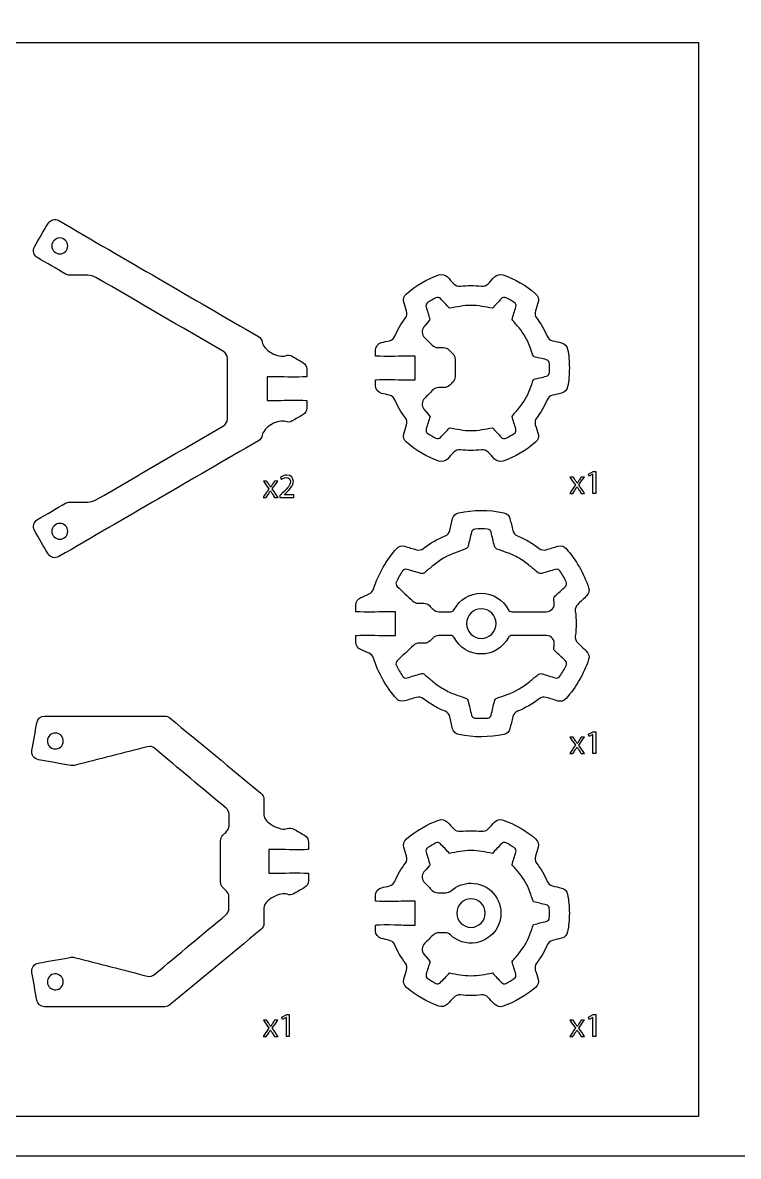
# Model space of a CAD drawing. Extents: x 0 to 465, y 0 to 285.
# Drawn here: x 65.2 to 155.2, y 0.2 to 142.7 of the extents above; entities that cross this region are included whole.
import ezdxf

# ---------------------------------------------------------------- set-up
doc = ezdxf.new("R2010")
doc.units = 0
doc.header["$MEASUREMENT"] = 0
doc.layers.add('DEFAULT', color=18, linetype='CONTINUOUS')

msp = doc.modelspace()

# ---------------------------------------------------------------- linework, layer by layer
at = {"layer": 'DEFAULT', "color": 18}
for points in [[(465.18, 0.18), (0.18, 0.18), (0.18, 285.18), (465.18, 285.18)], [(150.18, 5.18), (5.18, 5.18), (5.18, 140.18), (150.18, 140.18)], [(136.89, 85.91), (136.88, 85.91), (136.41, 85.66), (136.33, 85.94), (136.93, 86.26), (137.25, 86.26), (137.25, 83.51), (136.89, 83.51)], [(136.89, 53.2), (136.88, 53.2), (136.41, 52.95), (136.33, 53.23), (136.93, 53.55), (137.25, 53.55), (137.25, 50.8), (136.89, 50.8)], [(98.35, 17.64), (98.34, 17.64), (97.86, 17.38), (97.79, 17.66), (98.39, 17.99), (98.71, 17.99), (98.71, 15.24), (98.35, 15.24)], [(136.89, 17.64), (136.88, 17.64), (136.41, 17.38), (136.33, 17.66), (136.93, 17.99), (137.25, 17.99), (137.25, 15.24), (136.89, 15.24)]]:
    msp.add_lwpolyline(points, close=True, dxfattribs=at)
at = {"layer": 'DEFAULT', "color": 1}
for points, knots in [([(97.43, 98.17), (97.71, 98.17), (98.21, 98.13), (99.18, 98.13), (100.15, 98.13), (100.93, 98.15), (100.93, 98.17), (100.93, 98.48), (100.93, 98.79), (100.93, 99.1), (100.93, 99.46), (100.74, 99.78), (100.43, 99.96), (99.99, 100.22), (99.54, 100.48), (99.09, 100.74), (98.84, 100.89), (98.53, 100.91), (98.24, 100.81), (97.83, 100.66), (97.15, 100.77), (96.49, 101.16), (95.82, 101.54), (95.38, 102.08), (95.31, 102.52), (95.26, 102.81), (95.09, 103.07), (94.83, 103.22), (86.47, 108.08), (78.11, 112.93), (69.75, 117.79), (69.27, 118.07), (68.66, 117.9), (68.38, 117.43), (67.82, 116.45), (67.25, 115.48), (66.69, 114.5), (66.41, 114.02), (66.57, 113.41), (67.05, 113.14), (68.23, 112.45), (69.42, 111.76), (70.6, 111.07), (70.76, 110.98), (70.93, 110.93), (71.11, 110.93), (71.87, 110.93), (72.63, 110.93), (73.39, 110.93), (73.74, 110.93), (74.09, 110.84), (74.39, 110.66), (79.74, 107.56), (85.08, 104.45), (90.43, 101.35), (90.74, 101.17), (90.93, 100.84), (90.93, 100.48), (90.93, 97.94), (90.93, 95.4), (90.93, 92.86), (90.93, 92.51), (90.74, 92.18), (90.43, 92), (85.08, 88.89), (79.74, 85.79), (74.39, 82.68), (74.09, 82.51), (73.74, 82.41), (73.39, 82.41), (72.63, 82.41), (71.87, 82.41), (71.11, 82.41), (70.93, 82.41), (70.76, 82.37), (70.6, 82.28), (69.42, 81.59), (68.23, 80.9), (67.05, 80.21), (66.57, 79.94), (66.41, 79.32), (66.69, 78.85), (67.25, 77.87), (67.82, 76.9), (68.38, 75.92), (68.66, 75.44), (69.27, 75.28), (69.75, 75.56), (78.11, 80.41), (86.47, 85.27), (94.83, 90.12), (95.09, 90.28), (95.26, 90.53), (95.31, 90.83), (95.38, 91.26), (95.83, 91.8), (96.49, 92.18), (97.15, 92.57), (97.83, 92.69), (98.24, 92.54), (98.53, 92.43), (98.84, 92.46), (99.09, 92.61), (99.54, 92.87), (99.99, 93.13), (100.43, 93.38), (100.74, 93.56), (100.93, 93.89), (100.93, 94.25), (100.93, 94.56), (100.93, 94.87), (100.93, 95.18), (100.93, 95.2), (100.15, 95.23), (99.18, 95.23), (98.21, 95.23), (97.71, 95.18), (97.43, 95.18), (96.93, 95.18), (96.43, 95.18), (95.93, 95.18), (95.93, 96.18), (95.93, 97.18), (95.93, 98.17), (96.43, 98.17), (96.93, 98.17), (97.43, 98.17)], [4.25, 4.25, 4.25, 4.25, 5.25, 5.25, 5.25, 6.25, 6.25, 6.25, 8.87, 8.87, 8.87, 9.87, 9.87, 9.87, 14.247237, 14.247237, 14.247237, 15.247237, 15.247237, 15.247237, 16.247237, 16.247237, 16.247237, 17.247237, 17.247237, 17.247237, 18.247237, 18.247237, 18.247237, 100.451761, 100.451761, 100.451761, 101.451761, 101.451761, 101.451761, 111.034543, 111.034543, 111.034543, 112.034543, 112.034543, 112.034543, 123.690252, 123.690252, 123.690252, 124.690252, 124.690252, 124.690252, 131.160252, 131.160252, 131.160252, 132.160252, 132.160252, 132.160252, 184.73108, 184.73108, 184.73108, 185.73108, 185.73108, 185.73108, 207.33708, 207.33708, 207.33708, 208.33708, 208.33708, 208.33708, 260.907405, 260.907405, 260.907405, 261.907405, 261.907405, 261.907405, 268.377405, 268.377405, 268.377405, 269.377405, 269.377405, 269.377405, 281.032612, 281.032612, 281.032612, 282.032612, 282.032612, 282.032612, 291.616259, 291.616259, 291.616259, 292.616259, 292.616259, 292.616259, 374.824408, 374.824408, 374.824408, 375.824408, 375.824408, 375.824408, 376.824408, 376.824408, 376.824408, 377.824408, 377.824408, 377.824408, 378.824408, 378.824408, 378.824408, 383.206656, 383.206656, 383.206656, 384.206656, 384.206656, 384.206656, 386.836656, 386.836656, 386.836656, 387.836656, 387.836656, 387.836656, 388.836656, 388.836656, 388.836656, 393.086656, 393.086656, 393.086656, 401.586656, 401.586656, 401.586656, 405.836656, 405.836656, 405.836656, 405.836656]), ([(69.86, 113.61), (69.31, 113.61), (68.86, 114.06), (68.86, 114.61), (68.86, 115.16), (69.31, 115.61), (69.86, 115.61), (70.41, 115.61), (70.86, 115.16), (70.86, 114.61), (70.86, 114.06), (70.41, 113.61), (69.86, 113.61)], [1, 1, 1, 1, 2, 2, 2, 3, 3, 3, 4, 4, 4, 5, 5, 5, 5]), ([(132.95, 102.43), (132.58, 102.52), (132.2, 102.61), (131.82, 102.7), (131.52, 102.77), (131.26, 102.98), (131.14, 103.27), (130.79, 104.09), (130.35, 104.86), (129.81, 105.56), (129.62, 105.81), (129.57, 106.14), (129.66, 106.44), (129.77, 106.81), (129.88, 107.18), (129.99, 107.55), (130.11, 107.93), (129.99, 108.34), (129.69, 108.6), (128.5, 109.64), (127.11, 110.45), (125.59, 110.97), (125.21, 111.1), (124.8, 111), (124.52, 110.71), (124.26, 110.43), (123.99, 110.15), (123.72, 109.86), (123.51, 109.63), (123.2, 109.51), (122.89, 109.55), (122.45, 109.61), (122.01, 109.64), (121.56, 109.64), (121.12, 109.64), (120.67, 109.61), (120.24, 109.55), (119.93, 109.51), (119.62, 109.63), (119.4, 109.86), (119.14, 110.14), (118.87, 110.43), (118.6, 110.71), (118.33, 111), (117.91, 111.1), (117.54, 110.97), (116.02, 110.45), (114.63, 109.63), (113.44, 108.6), (113.14, 108.34), (113.02, 107.93), (113.14, 107.55), (113.25, 107.18), (113.36, 106.81), (113.47, 106.44), (113.56, 106.14), (113.51, 105.81), (113.32, 105.56), (112.78, 104.86), (112.34, 104.09), (111.99, 103.27), (111.87, 102.98), (111.61, 102.77), (111.31, 102.7), (110.98, 102.62), (110.66, 102.54), (110.33, 102.46), (109.88, 102.36), (109.56, 101.95), (109.56, 101.49), (109.56, 101.25), (109.56, 101.01), (109.56, 100.77), (109.56, 100.75), (110.35, 100.72), (111.31, 100.72), (112.28, 100.72), (112.78, 100.77), (113.06, 100.77), (113.56, 100.77), (114.06, 100.77), (114.56, 100.77), (114.56, 99.77), (114.56, 98.77), (114.56, 97.77), (114.06, 97.77), (113.56, 97.77), (113.06, 97.77), (112.78, 97.77), (112.28, 97.82), (111.31, 97.82), (110.35, 97.82), (109.56, 97.8), (109.56, 97.77), (109.56, 97.53), (109.56, 97.29), (109.56, 97.05), (109.56, 96.59), (109.88, 96.19), (110.33, 96.08), (110.65, 96), (111.02, 95.92), (111.31, 95.85), (111.62, 95.77), (111.87, 95.57), (111.99, 95.28), (112.34, 94.46), (112.78, 93.68), (113.32, 92.99), (113.51, 92.74), (113.56, 92.41), (113.47, 92.11), (113.36, 91.73), (113.25, 91.36), (113.14, 90.99), (113.02, 90.61), (113.14, 90.2), (113.44, 89.94), (114.63, 88.9), (116.02, 88.09), (117.54, 87.57), (117.91, 87.44), (118.33, 87.54), (118.6, 87.83), (118.87, 88.11), (119.14, 88.4), (119.4, 88.68), (119.62, 88.91), (119.93, 89.02), (120.24, 88.98), (120.67, 88.93), (121.12, 88.9), (121.56, 88.9), (122.01, 88.9), (122.45, 88.93), (122.89, 88.98), (123.2, 89.02), (123.51, 88.9), (123.72, 88.68), (123.99, 88.39), (124.26, 88.11), (124.52, 87.83), (124.8, 87.54), (125.21, 87.44), (125.59, 87.57), (127.11, 88.09), (128.5, 88.9), (129.68, 89.94), (129.98, 90.2), (130.1, 90.61), (129.99, 90.98), (129.88, 91.36), (129.77, 91.73), (129.65, 92.11), (129.57, 92.41), (129.62, 92.74), (129.81, 92.98), (130.34, 93.68), (130.79, 94.45), (131.14, 95.27), (131.26, 95.56), (131.51, 95.77), (131.82, 95.84), (132.2, 95.93), (132.57, 96.02), (132.95, 96.11), (133.34, 96.2), (133.63, 96.51), (133.71, 96.9), (133.86, 97.67), (133.93, 98.46), (133.93, 99.27), (133.93, 100.08), (133.86, 100.87), (133.71, 101.64), (133.63, 102.02), (133.34, 102.33), (132.95, 102.43)], [0, 0, 0, 0, 3.30087, 3.30087, 3.30087, 4.30087, 4.30087, 4.30087, 5.30087, 5.30087, 5.30087, 6.30087, 6.30087, 6.30087, 9.602979, 9.602979, 9.602979, 10.602979, 10.602979, 10.602979, 11.602979, 11.602979, 11.602979, 12.602979, 12.602979, 12.602979, 15.914447, 15.914447, 15.914447, 16.914447, 16.914447, 16.914447, 17.914447, 17.914447, 17.914447, 18.914447, 18.914447, 18.914447, 19.914447, 19.914447, 19.914447, 23.223004, 23.223004, 23.223004, 24.223004, 24.223004, 24.223004, 25.223004, 25.223004, 25.223004, 26.223004, 26.223004, 26.223004, 29.515245, 29.515245, 29.515245, 30.515245, 30.515245, 30.515245, 31.515245, 31.515245, 31.515245, 32.515245, 32.515245, 32.515245, 35.363529, 35.363529, 35.363529, 36.363529, 36.363529, 36.363529, 38.404529, 38.404529, 38.404529, 39.404529, 39.404529, 39.404529, 40.404529, 40.404529, 40.404529, 44.654529, 44.654529, 44.654529, 53.154529, 53.154529, 53.154529, 57.404529, 57.404529, 57.404529, 58.404529, 58.404529, 58.404529, 59.404529, 59.404529, 59.404529, 61.436529, 61.436529, 61.436529, 62.436529, 62.436529, 62.436529, 63.436529, 63.436529, 63.436529, 64.436529, 64.436529, 64.436529, 65.436529, 65.436529, 65.436529, 66.436529, 66.436529, 66.436529, 69.747352, 69.747352, 69.747352, 70.747352, 70.747352, 70.747352, 71.747352, 71.747352, 71.747352, 72.747352, 72.747352, 72.747352, 76.055787, 76.055787, 76.055787, 77.055787, 77.055787, 77.055787, 78.055787, 78.055787, 78.055787, 79.055787, 79.055787, 79.055787, 80.055787, 80.055787, 80.055787, 83.365842, 83.365842, 83.365842, 84.365842, 84.365842, 84.365842, 85.365842, 85.365842, 85.365842, 86.365842, 86.365842, 86.365842, 89.682223, 89.682223, 89.682223, 90.682223, 90.682223, 90.682223, 91.682223, 91.682223, 91.682223, 92.682223, 92.682223, 92.682223, 95.988421, 95.988421, 95.988421, 96.988421, 96.988421, 96.988421, 97.988421, 97.988421, 97.988421, 98.988421, 98.988421, 98.988421, 99.988421, 99.988421, 99.988421, 99.988421]), ([(131.03, 98.23), (130.5, 98.1), (129.96, 97.97), (129.42, 97.84), (129.27, 97.42), (129.12, 97), (128.97, 96.58), (128.65, 95.72), (128.19, 94.92), (127.59, 94.22), (127.3, 93.87), (127.01, 93.53), (126.73, 93.19), (126.88, 92.65), (127.04, 92.12), (127.2, 91.59), (127.26, 91.38), (127.19, 91.15), (127, 91.03), (126.67, 90.82), (126.33, 90.62), (125.98, 90.44), (125.78, 90.34), (125.54, 90.39), (125.39, 90.55), (125.01, 90.95), (124.63, 91.36), (124.25, 91.76), (123.81, 91.68), (123.36, 91.6), (122.92, 91.52), (122.5, 91.44), (122.04, 91.4), (121.56, 91.4), (121.08, 91.4), (120.63, 91.44), (120.21, 91.52), (119.76, 91.6), (119.32, 91.68), (118.88, 91.76), (118.49, 91.36), (118.11, 90.95), (117.73, 90.55), (117.58, 90.39), (117.34, 90.35), (117.15, 90.44), (116.8, 90.62), (116.45, 90.82), (116.13, 91.03), (115.94, 91.15), (115.87, 91.38), (115.93, 91.59), (116.09, 92.12), (116.25, 92.65), (116.41, 93.18), (116.41, 93.18), (116.01, 93.66), (115.65, 94.1), (115.32, 94.5), (115.35, 95.08), (115.72, 95.44), (116.08, 95.8), (116.43, 96.16), (116.79, 96.52), (116.98, 96.7), (117.23, 96.81), (117.5, 96.81), (117.73, 96.81), (117.96, 96.81), (118.19, 96.81), (118.45, 96.81), (118.71, 96.92), (118.89, 97.1), (119.02, 97.23), (119.14, 97.35), (119.27, 97.48), (119.46, 97.67), (119.56, 97.92), (119.56, 98.19), (119.56, 98.91), (119.56, 99.63), (119.56, 100.36), (119.56, 100.62), (119.46, 100.88), (119.27, 101.06), (119.11, 101.22), (118.95, 101.38), (118.79, 101.54), (118.61, 101.73), (118.35, 101.83), (118.09, 101.83), (117.86, 101.83), (117.63, 101.83), (117.4, 101.83), (117.13, 101.83), (116.88, 101.94), (116.69, 102.13), (116.37, 102.45), (116.04, 102.78), (115.72, 103.1), (115.35, 103.47), (115.32, 104.05), (115.65, 104.44), (116.01, 104.88), (116.4, 105.36), (116.4, 105.36), (116.24, 105.89), (116.09, 106.41), (115.93, 106.94), (115.86, 107.15), (115.94, 107.38), (116.12, 107.5), (116.45, 107.72), (116.8, 107.92), (117.15, 108.1), (117.34, 108.2), (117.58, 108.15), (117.73, 107.99), (118.11, 107.59), (118.49, 107.18), (118.87, 106.78), (119.32, 106.86), (119.76, 106.94), (120.21, 107.02), (120.64, 107.1), (121.1, 107.14), (121.56, 107.14), (122.03, 107.14), (122.49, 107.1), (122.92, 107.02), (123.36, 106.94), (123.81, 106.86), (124.25, 106.78), (124.63, 107.18), (125.01, 107.59), (125.39, 107.99), (125.54, 108.15), (125.78, 108.2), (125.98, 108.1), (126.33, 107.92), (126.67, 107.73), (127.01, 107.51), (127.19, 107.39), (127.27, 107.16), (127.2, 106.95), (127.04, 106.42), (126.88, 105.88), (126.73, 105.35), (127.02, 105.01), (127.31, 104.66), (127.6, 104.32), (128.19, 103.62), (128.64, 102.83), (128.96, 101.96), (129.11, 101.54), (129.27, 101.12), (129.42, 100.7), (129.96, 100.57), (130.49, 100.44), (131.03, 100.31), (131.25, 100.26), (131.4, 100.07), (131.42, 99.85), (131.43, 99.66), (131.43, 99.46), (131.43, 99.27), (131.43, 99.08), (131.43, 98.88), (131.42, 98.69), (131.4, 98.47), (131.25, 98.28), (131.03, 98.23)], [0, 0, 0, 0, 4.684574, 4.684574, 4.684574, 8.483903, 8.483903, 8.483903, 9.483903, 9.483903, 9.483903, 13.309671, 13.309671, 13.309671, 18.024582, 18.024582, 18.024582, 19.024582, 19.024582, 19.024582, 20.024582, 20.024582, 20.024582, 21.024582, 21.024582, 21.024582, 25.74302, 25.74302, 25.74302, 29.595318, 29.595318, 29.595318, 30.595318, 30.595318, 30.595318, 31.595318, 31.595318, 31.595318, 35.427941, 35.427941, 35.427941, 40.151028, 40.151028, 40.151028, 41.151028, 41.151028, 41.151028, 42.151028, 42.151028, 42.151028, 43.151028, 43.151028, 43.151028, 47.856445, 47.856445, 47.856445, 48.856445, 48.856445, 48.856445, 49.856445, 49.856445, 49.856445, 54.168382, 54.168382, 54.168382, 55.168382, 55.168382, 55.168382, 57.131389, 57.131389, 57.131389, 58.131389, 58.131389, 58.131389, 59.640357, 59.640357, 59.640357, 60.640357, 60.640357, 60.640357, 66.789357, 66.789357, 66.789357, 67.789357, 67.789357, 67.789357, 69.698545, 69.698545, 69.698545, 70.698545, 70.698545, 70.698545, 72.650545, 72.650545, 72.650545, 73.650545, 73.650545, 73.650545, 77.567917, 77.567917, 77.567917, 78.567917, 78.567917, 78.567917, 79.567917, 79.567917, 79.567917, 84.264715, 84.264715, 84.264715, 85.264715, 85.264715, 85.264715, 86.264715, 86.264715, 86.264715, 87.264715, 87.264715, 87.264715, 91.981053, 91.981053, 91.981053, 95.823513, 95.823513, 95.823513, 96.823513, 96.823513, 96.823513, 97.823513, 97.823513, 97.823513, 101.675811, 101.675811, 101.675811, 106.400802, 106.400802, 106.400802, 107.400802, 107.400802, 107.400802, 108.400802, 108.400802, 108.400802, 109.400802, 109.400802, 109.400802, 114.124707, 114.124707, 114.124707, 117.963366, 117.963366, 117.963366, 118.963366, 118.963366, 118.963366, 122.781494, 122.781494, 122.781494, 127.475794, 127.475794, 127.475794, 128.475794, 128.475794, 128.475794, 129.475794, 129.475794, 129.475794, 130.475794, 130.475794, 130.475794, 131.475794, 131.475794, 131.475794, 131.475794]), ([(113.24, 76.86), (112.86, 76.97), (112.45, 76.85), (112.19, 76.55), (111.58, 75.85), (111.02, 75.08), (110.54, 74.25), (110.03, 73.36), (109.62, 72.43), (109.32, 71.49), (109.23, 71.21), (109.03, 70.98), (108.76, 70.87), (108.4, 70.72), (108.05, 70.56), (107.7, 70.41), (107.33, 70.25), (107.09, 69.89), (107.09, 69.49), (107.09, 69.21), (107.09, 68.92), (107.09, 68.64), (107.09, 68.61), (107.88, 68.59), (108.84, 68.59), (109.81, 68.59), (110.31, 68.64), (110.59, 68.64), (111.09, 68.64), (111.59, 68.64), (112.09, 68.64), (112.09, 67.64), (112.09, 66.64), (112.09, 65.64), (111.59, 65.64), (111.09, 65.64), (110.59, 65.64), (110.31, 65.64), (109.81, 65.69), (108.84, 65.69), (107.88, 65.69), (107.09, 65.67), (107.09, 65.64), (107.09, 65.36), (107.09, 65.08), (107.09, 64.79), (107.09, 64.39), (107.33, 64.03), (107.7, 63.88), (108.04, 63.73), (108.45, 63.55), (108.75, 63.42), (109.02, 63.31), (109.22, 63.08), (109.31, 62.8), (109.9, 60.94), (110.88, 59.21), (112.2, 57.71), (112.46, 57.43), (112.85, 57.31), (113.22, 57.42), (113.71, 57.56), (114.21, 57.71), (114.7, 57.86), (115.01, 57.95), (115.34, 57.88), (115.59, 57.69), (116, 57.37), (116.44, 57.08), (116.9, 56.81), (117.35, 56.55), (117.82, 56.32), (118.3, 56.12), (118.6, 56), (118.82, 55.75), (118.89, 55.44), (119.01, 54.93), (119.13, 54.43), (119.25, 53.93), (119.34, 53.55), (119.64, 53.27), (120.02, 53.19), (121.91, 52.81), (123.84, 52.82), (125.69, 53.2), (126.07, 53.28), (126.37, 53.56), (126.46, 53.93), (126.58, 54.43), (126.7, 54.94), (126.82, 55.44), (126.89, 55.75), (127.12, 56), (127.41, 56.12), (128.38, 56.52), (129.29, 57.04), (130.13, 57.68), (130.38, 57.88), (130.71, 57.95), (131.01, 57.86), (131.51, 57.71), (132, 57.56), (132.5, 57.41), (132.86, 57.3), (133.26, 57.42), (133.51, 57.71), (134.13, 58.41), (134.69, 59.19), (135.18, 60.03), (135.66, 60.87), (136.05, 61.74), (136.35, 62.63), (136.47, 62.99), (136.38, 63.39), (136.1, 63.65), (135.73, 64.01), (135.35, 64.36), (134.98, 64.72), (134.74, 64.93), (134.64, 65.25), (134.68, 65.57), (134.82, 66.62), (134.82, 67.67), (134.68, 68.7), (134.64, 69.02), (134.74, 69.34), (134.98, 69.56), (135.35, 69.92), (135.73, 70.27), (136.1, 70.62), (136.38, 70.89), (136.47, 71.29), (136.35, 71.65), (135.75, 73.44), (134.8, 75.12), (133.52, 76.57), (133.26, 76.86), (132.87, 76.98), (132.5, 76.87), (132, 76.72), (131.51, 76.57), (131.01, 76.42), (130.7, 76.33), (130.38, 76.4), (130.12, 76.6), (129.71, 76.91), (129.28, 77.2), (128.82, 77.47), (128.36, 77.73), (127.89, 77.96), (127.41, 78.16), (127.12, 78.28), (126.89, 78.53), (126.82, 78.84), (126.7, 79.35), (126.58, 79.85), (126.46, 80.35), (126.37, 80.73), (126.07, 81.01), (125.69, 81.08), (123.8, 81.47), (121.87, 81.45), (120.02, 81.07), (119.64, 81), (119.34, 80.72), (119.25, 80.34), (119.13, 79.84), (119.01, 79.34), (118.89, 78.84), (118.82, 78.53), (118.6, 78.28), (118.3, 78.16), (117.34, 77.77), (116.42, 77.24), (115.59, 76.6), (115.33, 76.4), (115.01, 76.33), (114.7, 76.42), (114.21, 76.57), (113.73, 76.71), (113.24, 76.86)], [4.331781, 4.331781, 4.331781, 4.331781, 5.331781, 5.331781, 5.331781, 6.331781, 6.331781, 6.331781, 7.331781, 7.331781, 7.331781, 8.331781, 8.331781, 8.331781, 11.609995, 11.609995, 11.609995, 12.609995, 12.609995, 12.609995, 15.026995, 15.026995, 15.026995, 16.026995, 16.026995, 16.026995, 17.026995, 17.026995, 17.026995, 21.276995, 21.276995, 21.276995, 29.776995, 29.776995, 29.776995, 34.026995, 34.026995, 34.026995, 35.026995, 35.026995, 35.026995, 36.026995, 36.026995, 36.026995, 38.424995, 38.424995, 38.424995, 39.424995, 39.424995, 39.424995, 40.424995, 40.424995, 40.424995, 41.424995, 41.424995, 41.424995, 42.424995, 42.424995, 42.424995, 43.424995, 43.424995, 43.424995, 47.824393, 47.824393, 47.824393, 48.824393, 48.824393, 48.824393, 49.824393, 49.824393, 49.824393, 50.824393, 50.824393, 50.824393, 51.824393, 51.824393, 51.824393, 56.228248, 56.228248, 56.228248, 57.228248, 57.228248, 57.228248, 58.228248, 58.228248, 58.228248, 59.228248, 59.228248, 59.228248, 63.634921, 63.634921, 63.634921, 64.634921, 64.634921, 64.634921, 65.634921, 65.634921, 65.634921, 66.634921, 66.634921, 66.634921, 71.026653, 71.026653, 71.026653, 72.026653, 72.026653, 72.026653, 73.026653, 73.026653, 73.026653, 74.026653, 74.026653, 74.026653, 75.026653, 75.026653, 75.026653, 79.413168, 79.413168, 79.413168, 80.413168, 80.413168, 80.413168, 81.413168, 81.413168, 81.413168, 82.413168, 82.413168, 82.413168, 86.796978, 86.796978, 86.796978, 87.796978, 87.796978, 87.796978, 88.796978, 88.796978, 88.796978, 89.796978, 89.796978, 89.796978, 94.197328, 94.197328, 94.197328, 95.197328, 95.197328, 95.197328, 96.197328, 96.197328, 96.197328, 97.197328, 97.197328, 97.197328, 98.197328, 98.197328, 98.197328, 102.592195, 102.592195, 102.592195, 103.592195, 103.592195, 103.592195, 104.592195, 104.592195, 104.592195, 105.592195, 105.592195, 105.592195, 109.965423, 109.965423, 109.965423, 110.965423, 110.965423, 110.965423, 111.965423, 111.965423, 111.965423, 112.965423, 112.965423, 112.965423, 117.297204, 117.297204, 117.297204, 117.297204]), ([(69.86, 77.74), (69.31, 77.74), (68.86, 78.18), (68.86, 78.74), (68.86, 79.29), (69.31, 79.74), (69.86, 79.74), (70.41, 79.74), (70.86, 79.29), (70.86, 78.74), (70.86, 78.18), (70.41, 77.74), (69.86, 77.74)], [1, 1, 1, 1, 2, 2, 2, 3, 3, 3, 4, 4, 4, 5, 5, 5, 5]), ([(131.97, 70.12), (131.98, 70.02), (132, 69.92), (132.02, 69.82), (132.13, 69.21), (131.66, 68.64), (131.03, 68.64), (129.59, 68.64), (128.14, 68.64), (126.69, 68.64), (126.51, 68.64), (126.34, 68.74), (126.25, 68.9), (125.62, 70.13), (124.34, 70.96), (122.86, 70.96), (121.38, 70.96), (120.1, 70.13), (119.46, 68.9), (119.38, 68.74), (119.21, 68.64), (119.03, 68.64), (118.52, 68.64), (118.01, 68.64), (117.5, 68.64), (117.24, 68.64), (116.99, 68.75), (116.8, 68.94), (116.64, 69.09), (116.48, 69.25), (116.33, 69.41), (116.14, 69.6), (115.88, 69.7), (115.62, 69.7), (115.38, 69.7), (115.15, 69.7), (114.91, 69.7), (114.66, 69.7), (114.41, 69.8), (114.23, 69.98), (113.58, 70.59), (112.93, 71.2), (112.29, 71.81), (112.13, 71.96), (112.08, 72.2), (112.18, 72.39), (112.3, 72.63), (112.42, 72.86), (112.55, 73.09), (112.69, 73.32), (112.83, 73.54), (112.97, 73.76), (113.09, 73.94), (113.32, 74.02), (113.53, 73.96), (114.11, 73.79), (114.68, 73.62), (115.25, 73.44), (115.42, 73.39), (115.59, 73.43), (115.72, 73.54), (116.07, 73.83), (116.41, 74.12), (116.76, 74.41), (117.61, 75.13), (118.57, 75.68), (119.61, 76.05), (120.03, 76.21), (120.46, 76.36), (120.88, 76.52), (121.04, 76.57), (121.16, 76.71), (121.2, 76.87), (121.34, 77.46), (121.48, 78.04), (121.62, 78.63), (121.67, 78.84), (121.85, 79), (122.06, 79.01), (122.59, 79.05), (123.12, 79.05), (123.65, 79.02), (123.87, 79), (124.05, 78.84), (124.1, 78.63), (124.24, 78.04), (124.37, 77.46), (124.51, 76.87), (124.55, 76.7), (124.67, 76.57), (124.83, 76.51), (125.26, 76.36), (125.68, 76.2), (126.11, 76.05), (126.62, 75.87), (127.12, 75.64), (127.6, 75.36), (128.09, 75.08), (128.54, 74.76), (128.94, 74.42), (129.29, 74.12), (129.64, 73.83), (129.99, 73.53), (130.11, 73.42), (130.29, 73.39), (130.45, 73.44), (131.03, 73.61), (131.61, 73.79), (132.19, 73.96), (132.4, 74.02), (132.63, 73.94), (132.75, 73.76), (133.04, 73.32), (133.31, 72.87), (133.54, 72.39), (133.64, 72.2), (133.59, 71.96), (133.43, 71.81), (132.99, 71.4), (132.55, 70.98), (132.11, 70.57), (131.99, 70.45), (131.94, 70.28), (131.97, 70.12)], [1, 1, 1, 1, 1.853464, 1.853464, 1.853464, 2.853464, 2.853464, 2.853464, 15.172464, 15.172464, 15.172464, 16.172464, 16.172464, 16.172464, 17.172464, 17.172464, 17.172464, 18.172464, 18.172464, 18.172464, 19.172464, 19.172464, 19.172464, 23.484464, 23.484464, 23.484464, 24.484464, 24.484464, 24.484464, 26.378096, 26.378096, 26.378096, 27.378096, 27.378096, 27.378096, 29.373096, 29.373096, 29.373096, 30.373096, 30.373096, 30.373096, 37.947384, 37.947384, 37.947384, 38.947384, 38.947384, 38.947384, 39.947384, 39.947384, 39.947384, 40.947384, 40.947384, 40.947384, 41.947384, 41.947384, 41.947384, 47.048098, 47.048098, 47.048098, 48.048098, 48.048098, 48.048098, 51.88723, 51.88723, 51.88723, 52.88723, 52.88723, 52.88723, 56.73757, 56.73757, 56.73757, 57.73757, 57.73757, 57.73757, 62.856384, 62.856384, 62.856384, 63.856384, 63.856384, 63.856384, 64.856384, 64.856384, 64.856384, 65.856384, 65.856384, 65.856384, 70.990766, 70.990766, 70.990766, 71.990766, 71.990766, 71.990766, 75.848631, 75.848631, 75.848631, 76.848631, 76.848631, 76.848631, 77.848631, 77.848631, 77.848631, 81.719705, 81.719705, 81.719705, 82.719705, 82.719705, 82.719705, 87.868309, 87.868309, 87.868309, 88.868309, 88.868309, 88.868309, 89.868309, 89.868309, 89.868309, 90.868309, 90.868309, 90.868309, 96.004011, 96.004011, 96.004011, 97.004011, 97.004011, 97.004011, 97.004011]), ([(121, 67.14), (121, 68.17), (121.83, 69), (122.86, 69), (123.89, 69), (124.72, 68.17), (124.72, 67.14), (124.72, 66.11), (123.89, 65.28), (122.86, 65.28), (121.83, 65.28), (121, 66.11), (121, 67.14)], [1, 1, 1, 1, 2, 2, 2, 3, 3, 3, 4, 4, 4, 5, 5, 5, 5]), ([(133.16, 61.19), (133.03, 60.96), (132.89, 60.73), (132.75, 60.52), (132.62, 60.33), (132.4, 60.26), (132.19, 60.32), (131.61, 60.49), (131.04, 60.66), (130.46, 60.83), (130.3, 60.88), (130.13, 60.84), (130, 60.74), (129.66, 60.45), (129.31, 60.16), (128.97, 59.87), (128.11, 59.16), (127.14, 58.6), (126.1, 58.22), (125.67, 58.07), (125.25, 57.92), (124.83, 57.77), (124.67, 57.71), (124.55, 57.58), (124.51, 57.41), (124.38, 56.82), (124.24, 56.24), (124.1, 55.65), (124.05, 55.44), (123.86, 55.28), (123.65, 55.26), (123.12, 55.23), (122.59, 55.23), (122.07, 55.26), (121.85, 55.27), (121.67, 55.44), (121.62, 55.65), (121.48, 56.24), (121.34, 56.82), (121.2, 57.41), (121.16, 57.58), (121.04, 57.71), (120.88, 57.77), (120.45, 57.92), (120.02, 58.08), (119.6, 58.23), (119.11, 58.4), (118.61, 58.63), (118.11, 58.92), (117.62, 59.21), (117.16, 59.53), (116.77, 59.86), (116.42, 60.15), (116.07, 60.45), (115.73, 60.74), (115.6, 60.85), (115.42, 60.89), (115.26, 60.84), (114.68, 60.67), (114.1, 60.49), (113.52, 60.32), (113.32, 60.26), (113.09, 60.34), (112.97, 60.52), (112.67, 60.95), (112.41, 61.41), (112.18, 61.89), (112.08, 62.08), (112.13, 62.32), (112.29, 62.47), (112.97, 63.11), (113.65, 63.76), (114.33, 64.4), (114.51, 64.58), (114.76, 64.68), (115.01, 64.68), (115.25, 64.68), (115.48, 64.68), (115.72, 64.68), (115.98, 64.68), (116.24, 64.79), (116.42, 64.97), (116.55, 65.1), (116.67, 65.22), (116.8, 65.35), (116.99, 65.53), (117.24, 65.64), (117.5, 65.64), (118.01, 65.64), (118.52, 65.64), (119.02, 65.64), (119.2, 65.64), (119.38, 65.55), (119.46, 65.39), (120.1, 64.16), (121.38, 63.32), (122.86, 63.32), (124.34, 63.32), (125.62, 64.16), (126.26, 65.39), (126.34, 65.55), (126.51, 65.64), (126.69, 65.64), (128.14, 65.64), (129.59, 65.64), (131.04, 65.64), (131.66, 65.64), (132.13, 65.08), (132.03, 64.46), (132.01, 64.35), (131.99, 64.25), (131.97, 64.16), (131.94, 63.99), (132, 63.82), (132.12, 63.71), (132.56, 63.3), (132.99, 62.88), (133.43, 62.47), (133.59, 62.32), (133.63, 62.08), (133.54, 61.89), (133.42, 61.65), (133.3, 61.42), (133.16, 61.19)], [1, 1, 1, 1, 2, 2, 2, 3, 3, 3, 8.102445, 8.102445, 8.102445, 9.102445, 9.102445, 9.102445, 12.927677, 12.927677, 12.927677, 13.927677, 13.927677, 13.927677, 17.743244, 17.743244, 17.743244, 18.743244, 18.743244, 18.743244, 23.874706, 23.874706, 23.874706, 24.874706, 24.874706, 24.874706, 25.874706, 25.874706, 25.874706, 26.874706, 26.874706, 26.874706, 32.016642, 32.016642, 32.016642, 33.016642, 33.016642, 33.016642, 36.886865, 36.886865, 36.886865, 37.886865, 37.886865, 37.886865, 38.886865, 38.886865, 38.886865, 42.746018, 42.746018, 42.746018, 43.746018, 43.746018, 43.746018, 48.88582, 48.88582, 48.88582, 49.88582, 49.88582, 49.88582, 50.88582, 50.88582, 50.88582, 51.88582, 51.88582, 51.88582, 59.863243, 59.863243, 59.863243, 60.863243, 60.863243, 60.863243, 62.865249, 62.865249, 62.865249, 63.865249, 63.865249, 63.865249, 65.367851, 65.367851, 65.367851, 66.367851, 66.367851, 66.367851, 70.670851, 70.670851, 70.670851, 71.670851, 71.670851, 71.670851, 72.670851, 72.670851, 72.670851, 73.670851, 73.670851, 73.670851, 74.670851, 74.670851, 74.670851, 86.998851, 86.998851, 86.998851, 87.998851, 87.998851, 87.998851, 88.998851, 88.998851, 88.998851, 89.998851, 89.998851, 89.998851, 95.111775, 95.111775, 95.111775, 96.111775, 96.111775, 96.111775, 97.111775, 97.111775, 97.111775, 97.111775]), ([(95.52, 43.09), (95.52, 43.74), (95.52, 44.39), (95.52, 45.04), (95.52, 45.34), (95.39, 45.62), (95.16, 45.81), (91.34, 48.97), (87.52, 52.12), (83.71, 55.28), (83.53, 55.43), (83.3, 55.51), (83.07, 55.51), (78.04, 55.51), (73, 55.51), (67.97, 55.51), (67.48, 55.51), (67.07, 55.16), (66.98, 54.68), (66.78, 53.52), (66.57, 52.36), (66.36, 51.19), (66.26, 50.65), (66.62, 50.13), (67.17, 50.03), (68.53, 49.79), (69.9, 49.54), (71.27, 49.3), (71.41, 49.27), (71.55, 49.28), (71.69, 49.31), (74.76, 50.1), (77.82, 50.88), (80.89, 51.67), (81.2, 51.75), (81.53, 51.67), (81.78, 51.47), (84.78, 48.96), (87.78, 46.44), (90.78, 43.93), (91.01, 43.74), (91.14, 43.46), (91.14, 43.17), (91.14, 42.68), (91.14, 42.2), (91.14, 41.72), (91.14, 41.46), (91.03, 41.2), (90.84, 41.01), (90.69, 40.86), (90.53, 40.7), (90.37, 40.55), (90.18, 40.36), (90.08, 40.1), (90.08, 39.83), (90.08, 38.11), (90.08, 36.38), (90.08, 34.66), (90.08, 34.39), (90.18, 34.14), (90.37, 33.95), (90.53, 33.79), (90.69, 33.64), (90.85, 33.48), (91.01, 33.31), (91.11, 33.1), (91.13, 32.87), (91.13, 32.36), (91.13, 31.84), (91.13, 31.33), (91.13, 31.03), (91, 30.75), (90.78, 30.56), (87.78, 28.05), (84.77, 25.54), (81.77, 23.03), (81.53, 22.82), (81.2, 22.74), (80.88, 22.82), (77.82, 23.61), (74.75, 24.39), (71.69, 25.18), (71.55, 25.21), (71.4, 25.22), (71.26, 25.19), (69.9, 24.95), (68.53, 24.71), (67.16, 24.46), (66.62, 24.37), (66.26, 23.85), (66.36, 23.3), (66.56, 22.14), (66.77, 20.97), (66.98, 19.81), (67.07, 19.33), (67.48, 18.98), (67.96, 18.98), (73, 18.98), (78.03, 18.98), (83.07, 18.98), (83.3, 18.98), (83.52, 19.07), (83.7, 19.21), (87.52, 22.37), (91.34, 25.52), (95.16, 28.68), (95.39, 28.87), (95.52, 29.15), (95.52, 29.45), (95.52, 30.1), (95.52, 30.75), (95.52, 31.4), (95.52, 31.91), (96.03, 32.37), (96.7, 32.76), (97.36, 33.14), (98.05, 33.27), (98.45, 33.11), (98.73, 33), (99.04, 33.03), (99.3, 33.18), (99.75, 33.44), (100.19, 33.7), (100.64, 33.96), (100.95, 34.14), (101.14, 34.46), (101.14, 34.82), (101.14, 35.13), (101.14, 35.44), (101.14, 35.75), (101.14, 35.77), (100.36, 35.8), (99.39, 35.8), (98.42, 35.8), (97.93, 35.75), (97.64, 35.75), (97.14, 35.75), (96.64, 35.75), (96.14, 35.75), (96.14, 36.75), (96.14, 37.75), (96.14, 38.75), (96.64, 38.75), (97.14, 38.75), (97.64, 38.75), (97.93, 38.75), (98.42, 38.7), (99.39, 38.7), (100.36, 38.7), (101.14, 38.72), (101.14, 38.75), (101.14, 39.06), (101.14, 39.36), (101.14, 39.67), (101.14, 40.03), (100.95, 40.36), (100.64, 40.54), (100.19, 40.79), (99.75, 41.05), (99.3, 41.31), (99.04, 41.46), (98.73, 41.49), (98.45, 41.38), (98.04, 41.22), (97.36, 41.35), (96.7, 41.73), (96.03, 42.12), (95.52, 42.58), (95.52, 43.09)], [1, 1, 1, 1, 6.525, 6.525, 6.525, 7.525, 7.525, 7.525, 49.64244, 49.64244, 49.64244, 50.64244, 50.64244, 50.64244, 93.44944, 93.44944, 93.44944, 94.44944, 94.44944, 94.44944, 104.509728, 104.509728, 104.509728, 105.509728, 105.509728, 105.509728, 117.315335, 117.315335, 117.315335, 118.315335, 118.315335, 118.315335, 145.222683, 145.222683, 145.222683, 146.222683, 146.222683, 146.222683, 179.50018, 179.50018, 179.50018, 180.50018, 180.50018, 180.50018, 184.59618, 184.59618, 184.59618, 185.59618, 185.59618, 185.59618, 187.475679, 187.475679, 187.475679, 188.475679, 188.475679, 188.475679, 203.145679, 203.145679, 203.145679, 204.145679, 204.145679, 204.145679, 206.054867, 206.054867, 206.054867, 207.054867, 207.054867, 207.054867, 211.430867, 211.430867, 211.430867, 212.430867, 212.430867, 212.430867, 245.708365, 245.708365, 245.708365, 246.708365, 246.708365, 246.708365, 273.615712, 273.615712, 273.615712, 274.615712, 274.615712, 274.615712, 286.422303, 286.422303, 286.422303, 287.422303, 287.422303, 287.422303, 297.482591, 297.482591, 297.482591, 298.482591, 298.482591, 298.482591, 341.290591, 341.290591, 341.290591, 342.290591, 342.290591, 342.290591, 384.407395, 384.407395, 384.407395, 385.407395, 385.407395, 385.407395, 390.932395, 390.932395, 390.932395, 391.932395, 391.932395, 391.932395, 392.932395, 392.932395, 392.932395, 393.932395, 393.932395, 393.932395, 398.323294, 398.323294, 398.323294, 399.323294, 399.323294, 399.323294, 401.953294, 401.953294, 401.953294, 402.953294, 402.953294, 402.953294, 403.953294, 403.953294, 403.953294, 408.203294, 408.203294, 408.203294, 416.703294, 416.703294, 416.703294, 420.953294, 420.953294, 420.953294, 421.953294, 421.953294, 421.953294, 422.953294, 422.953294, 422.953294, 425.573294, 425.573294, 425.573294, 426.573294, 426.573294, 426.573294, 430.959192, 430.959192, 430.959192, 431.959192, 431.959192, 431.959192, 432.959192, 432.959192, 432.959192, 433.959192, 433.959192, 433.959192, 433.959192]), ([(69.65, 51.44), (69.13, 51.25), (68.55, 51.52), (68.37, 52.04), (68.18, 52.56), (68.44, 53.13), (68.96, 53.32), (69.48, 53.51), (70.06, 53.24), (70.24, 52.72), (70.43, 52.2), (70.17, 51.63), (69.65, 51.44)], [1, 1, 1, 1, 2, 2, 2, 3, 3, 3, 4, 4, 4, 5, 5, 5, 5]), ([(133.7, 33.11), (133.63, 33.5), (133.34, 33.81), (132.95, 33.9), (132.57, 33.99), (132.2, 34.08), (131.82, 34.17), (131.51, 34.24), (131.26, 34.45), (131.14, 34.74), (130.79, 35.56), (130.35, 36.33), (129.81, 37.03), (129.62, 37.28), (129.57, 37.61), (129.66, 37.91), (129.77, 38.28), (129.88, 38.65), (129.99, 39.03), (130.11, 39.41), (129.99, 39.81), (129.69, 40.07), (128.5, 41.11), (127.11, 41.92), (125.59, 42.45), (125.21, 42.57), (124.8, 42.48), (124.52, 42.19), (124.26, 41.9), (123.99, 41.62), (123.72, 41.34), (123.51, 41.11), (123.19, 40.99), (122.88, 41.03), (122.45, 41.09), (122.01, 41.11), (121.56, 41.11), (121.12, 41.11), (120.67, 41.09), (120.24, 41.03), (119.93, 40.99), (119.62, 41.11), (119.4, 41.34), (119.13, 41.62), (118.87, 41.9), (118.6, 42.18), (118.33, 42.47), (117.91, 42.57), (117.54, 42.44), (116.02, 41.92), (114.63, 41.1), (113.44, 40.07), (113.14, 39.81), (113.02, 39.4), (113.14, 39.02), (113.25, 38.65), (113.36, 38.28), (113.47, 37.91), (113.56, 37.61), (113.51, 37.28), (113.32, 37.03), (112.78, 36.33), (112.34, 35.56), (111.99, 34.74), (111.87, 34.45), (111.61, 34.24), (111.31, 34.17), (110.98, 34.09), (110.66, 34.01), (110.33, 33.94), (109.88, 33.83), (109.56, 33.43), (109.56, 32.97), (109.56, 32.73), (109.56, 32.49), (109.56, 32.25), (109.56, 32.22), (110.35, 32.2), (111.31, 32.2), (112.28, 32.2), (112.78, 32.25), (113.06, 32.25), (113.56, 32.25), (114.06, 32.25), (114.56, 32.25), (114.56, 31.25), (114.56, 30.25), (114.56, 29.25), (114.06, 29.25), (113.56, 29.25), (113.06, 29.25), (112.78, 29.25), (112.28, 29.3), (111.31, 29.3), (110.35, 29.3), (109.56, 29.28), (109.56, 29.25), (109.56, 29.01), (109.56, 28.77), (109.56, 28.53), (109.56, 28.07), (109.88, 27.67), (110.33, 27.56), (110.65, 27.48), (111.02, 27.39), (111.31, 27.32), (111.62, 27.25), (111.87, 27.04), (111.99, 26.75), (112.34, 25.93), (112.78, 25.16), (113.32, 24.46), (113.51, 24.21), (113.56, 23.88), (113.47, 23.58), (113.36, 23.2), (113.25, 22.83), (113.14, 22.46), (113.02, 22.08), (113.14, 21.67), (113.44, 21.41), (114.63, 20.38), (116.02, 19.57), (117.54, 19.05), (117.91, 18.92), (118.33, 19.02), (118.6, 19.31), (118.87, 19.59), (119.13, 19.87), (119.4, 20.15), (119.62, 20.38), (119.92, 20.5), (120.23, 20.46), (120.67, 20.4), (121.11, 20.38), (121.56, 20.38), (122.01, 20.38), (122.45, 20.4), (122.89, 20.46), (123.2, 20.5), (123.51, 20.38), (123.72, 20.15), (123.99, 19.87), (124.25, 19.59), (124.52, 19.3), (124.8, 19.01), (125.21, 18.91), (125.59, 19.04), (127.11, 19.57), (128.5, 20.38), (129.68, 21.41), (129.98, 21.67), (130.1, 22.08), (129.99, 22.46), (129.88, 22.83), (129.77, 23.21), (129.65, 23.58), (129.57, 23.88), (129.62, 24.21), (129.81, 24.46), (130.34, 25.16), (130.79, 25.93), (131.14, 26.75), (131.26, 27.03), (131.51, 27.24), (131.82, 27.32), (132.19, 27.41), (132.57, 27.5), (132.95, 27.59), (133.34, 27.68), (133.63, 27.99), (133.7, 28.38), (133.86, 29.14), (133.93, 29.93), (133.93, 30.75), (133.93, 31.55), (133.86, 32.34), (133.7, 33.11)], [1, 1, 1, 1, 2, 2, 2, 5.298742, 5.298742, 5.298742, 6.298742, 6.298742, 6.298742, 7.298742, 7.298742, 7.298742, 8.298742, 8.298742, 8.298742, 11.598454, 11.598454, 11.598454, 12.598454, 12.598454, 12.598454, 13.598454, 13.598454, 13.598454, 14.598454, 14.598454, 14.598454, 17.909194, 17.909194, 17.909194, 18.909194, 18.909194, 18.909194, 19.909194, 19.909194, 19.909194, 20.909194, 20.909194, 20.909194, 21.909194, 21.909194, 21.909194, 25.212662, 25.212662, 25.212662, 26.212662, 26.212662, 26.212662, 27.212662, 27.212662, 27.212662, 28.212662, 28.212662, 28.212662, 31.499926, 31.499926, 31.499926, 32.499926, 32.499926, 32.499926, 33.499926, 33.499926, 33.499926, 34.499926, 34.499926, 34.499926, 37.347468, 37.347468, 37.347468, 38.347468, 38.347468, 38.347468, 40.387468, 40.387468, 40.387468, 41.387468, 41.387468, 41.387468, 42.387468, 42.387468, 42.387468, 46.637468, 46.637468, 46.637468, 55.137468, 55.137468, 55.137468, 59.387468, 59.387468, 59.387468, 60.387468, 60.387468, 60.387468, 61.387468, 61.387468, 61.387468, 63.427468, 63.427468, 63.427468, 64.427468, 64.427468, 64.427468, 65.427468, 65.427468, 65.427468, 66.427468, 66.427468, 66.427468, 67.427468, 67.427468, 67.427468, 68.427468, 68.427468, 68.427468, 71.736758, 71.736758, 71.736758, 72.736758, 72.736758, 72.736758, 73.736758, 73.736758, 73.736758, 74.736758, 74.736758, 74.736758, 78.040226, 78.040226, 78.040226, 79.040226, 79.040226, 79.040226, 80.040226, 80.040226, 80.040226, 81.040226, 81.040226, 81.040226, 82.040226, 82.040226, 82.040226, 85.344118, 85.344118, 85.344118, 86.344118, 86.344118, 86.344118, 87.344118, 87.344118, 87.344118, 88.344118, 88.344118, 88.344118, 91.662988, 91.662988, 91.662988, 92.662988, 92.662988, 92.662988, 93.662988, 93.662988, 93.662988, 94.662988, 94.662988, 94.662988, 97.971462, 97.971462, 97.971462, 98.971462, 98.971462, 98.971462, 99.971462, 99.971462, 99.971462, 100.971462, 100.971462, 100.971462, 100.971462]), ([(131.41, 30.16), (131.4, 29.94), (131.25, 29.75), (131.03, 29.7), (130.49, 29.57), (129.96, 29.45), (129.42, 29.32), (129.27, 28.9), (129.12, 28.48), (128.97, 28.06), (128.65, 27.19), (128.19, 26.4), (127.59, 25.69), (127.3, 25.35), (127.01, 25.01), (126.73, 24.66), (126.88, 24.13), (127.04, 23.6), (127.2, 23.07), (127.26, 22.86), (127.18, 22.63), (127, 22.51), (126.67, 22.29), (126.33, 22.09), (125.98, 21.91), (125.78, 21.82), (125.54, 21.86), (125.39, 22.02), (125.01, 22.43), (124.63, 22.83), (124.25, 23.24), (123.81, 23.15), (123.36, 23.07), (122.92, 22.99), (122.5, 22.92), (122.04, 22.88), (121.56, 22.88), (121.08, 22.88), (120.63, 22.92), (120.21, 22.99), (119.76, 23.07), (119.32, 23.15), (118.88, 23.24), (118.49, 22.83), (118.11, 22.43), (117.73, 22.03), (117.58, 21.87), (117.34, 21.82), (117.15, 21.92), (116.79, 22.09), (116.45, 22.29), (116.12, 22.51), (115.94, 22.63), (115.87, 22.86), (115.93, 23.07), (116.09, 23.6), (116.25, 24.13), (116.41, 24.66), (116.41, 24.66), (116.01, 25.13), (115.65, 25.58), (115.32, 25.97), (115.35, 26.55), (115.72, 26.92), (116.07, 27.27), (116.43, 27.63), (116.79, 27.99), (116.98, 28.18), (117.23, 28.28), (117.5, 28.28), (117.76, 28.28), (118.02, 28.28), (118.29, 28.28), (118.54, 28.28), (118.78, 28.19), (118.97, 28.01), (119.78, 27.23), (120.96, 26.82), (122.22, 27.03), (123.85, 27.31), (125.13, 28.67), (125.31, 30.31), (125.56, 32.59), (123.78, 34.51), (121.56, 34.51), (120.6, 34.51), (119.73, 34.15), (119.06, 33.56), (118.88, 33.4), (118.65, 33.31), (118.4, 33.31), (118.07, 33.31), (117.73, 33.31), (117.4, 33.31), (117.13, 33.31), (116.88, 33.41), (116.69, 33.6), (116.37, 33.93), (116.04, 34.25), (115.72, 34.58), (115.35, 34.94), (115.32, 35.52), (115.65, 35.92), (116.01, 36.36), (116.4, 36.83), (116.4, 36.83), (116.24, 37.36), (116.09, 37.89), (115.93, 38.42), (115.86, 38.63), (115.94, 38.86), (116.12, 38.98), (116.45, 39.2), (116.79, 39.39), (117.15, 39.57), (117.34, 39.67), (117.58, 39.62), (117.73, 39.46), (118.11, 39.06), (118.49, 38.66), (118.87, 38.25), (119.32, 38.33), (119.76, 38.42), (120.21, 38.5), (120.64, 38.57), (121.1, 38.61), (121.56, 38.61), (122.03, 38.61), (122.49, 38.57), (122.92, 38.5), (123.36, 38.42), (123.81, 38.33), (124.25, 38.25), (124.63, 38.66), (125.01, 39.06), (125.39, 39.47), (125.54, 39.63), (125.78, 39.67), (125.98, 39.58), (126.33, 39.4), (126.67, 39.2), (127, 38.98), (127.19, 38.86), (127.27, 38.63), (127.2, 38.42), (127.04, 37.89), (126.88, 37.36), (126.73, 36.83), (127.02, 36.48), (127.31, 36.14), (127.6, 35.79), (128.19, 35.1), (128.64, 34.31), (128.96, 33.44), (129.11, 33.02), (129.27, 32.59), (129.42, 32.17), (129.96, 32.04), (130.49, 31.92), (131.03, 31.79), (131.25, 31.74), (131.4, 31.55), (131.41, 31.32), (131.42, 31.13), (131.43, 30.94), (131.43, 30.75), (131.43, 30.55), (131.42, 30.35), (131.41, 30.16)], [1, 1, 1, 1, 2, 2, 2, 6.678739, 6.678739, 6.678739, 10.478068, 10.478068, 10.478068, 11.478068, 11.478068, 11.478068, 15.303836, 15.303836, 15.303836, 20.018282, 20.018282, 20.018282, 21.018282, 21.018282, 21.018282, 22.018282, 22.018282, 22.018282, 23.018282, 23.018282, 23.018282, 27.737021, 27.737021, 27.737021, 31.589319, 31.589319, 31.589319, 32.589319, 32.589319, 32.589319, 33.589319, 33.589319, 33.589319, 37.421942, 37.421942, 37.421942, 42.14713, 42.14713, 42.14713, 43.14713, 43.14713, 43.14713, 44.14713, 44.14713, 44.14713, 45.14713, 45.14713, 45.14713, 49.854847, 49.854847, 49.854847, 50.854847, 50.854847, 50.854847, 51.854847, 51.854847, 51.854847, 56.172441, 56.172441, 56.172441, 57.172441, 57.172441, 57.172441, 59.410441, 59.410441, 59.410441, 60.410441, 60.410441, 60.410441, 61.410441, 61.410441, 61.410441, 62.410441, 62.410441, 62.410441, 63.410441, 63.410441, 63.410441, 64.410441, 64.410441, 64.410441, 65.410441, 65.410441, 65.410441, 68.254441, 68.254441, 68.254441, 69.254441, 69.254441, 69.254441, 73.176055, 73.176055, 73.176055, 74.176055, 74.176055, 74.176055, 75.176055, 75.176055, 75.176055, 79.864616, 79.864616, 79.864616, 80.864616, 80.864616, 80.864616, 81.864616, 81.864616, 81.864616, 82.864616, 82.864616, 82.864616, 87.582931, 87.582931, 87.582931, 91.425391, 91.425391, 91.425391, 92.425391, 92.425391, 92.425391, 93.425391, 93.425391, 93.425391, 97.277689, 97.277689, 97.277689, 101.996429, 101.996429, 101.996429, 102.996429, 102.996429, 102.996429, 103.996429, 103.996429, 103.996429, 104.996429, 104.996429, 104.996429, 109.713727, 109.713727, 109.713727, 113.552385, 113.552385, 113.552385, 114.552385, 114.552385, 114.552385, 118.370513, 118.370513, 118.370513, 123.058978, 123.058978, 123.058978, 124.058978, 124.058978, 124.058978, 125.058978, 125.058978, 125.058978, 126.058978, 126.058978, 126.058978, 126.058978]), ([(119.77, 30.74), (119.77, 31.74), (120.57, 32.54), (121.56, 32.54), (122.56, 32.54), (123.36, 31.74), (123.36, 30.74), (123.36, 29.75), (122.56, 28.95), (121.56, 28.95), (120.57, 28.95), (119.77, 29.75), (119.77, 30.74)], [1, 1, 1, 1, 2, 2, 2, 3, 3, 3, 4, 4, 4, 5, 5, 5, 5]), ([(70.24, 21.77), (70.05, 21.25), (69.48, 20.98), (68.96, 21.17), (68.44, 21.36), (68.18, 21.93), (68.36, 22.45), (68.55, 22.97), (69.12, 23.24), (69.65, 23.05), (70.17, 22.86), (70.43, 22.29), (70.24, 21.77)], [1, 1, 1, 1, 2, 2, 2, 3, 3, 3, 4, 4, 4, 5, 5, 5, 5])]:
    msp.add_open_spline(points, degree=3, knots=knots, dxfattribs=at)
at = {"layer": 'DEFAULT', "color": 18}
for points, knots in [([(97.54, 83.01), (97.54, 83.09), (97.54, 83.16), (97.54, 83.24), (97.64, 83.33), (97.73, 83.43), (97.83, 83.52), (98.53, 84.19), (98.85, 84.55), (98.85, 84.96), (98.85, 85.24), (98.72, 85.5), (98.31, 85.5), (98.06, 85.5), (97.85, 85.37), (97.72, 85.27), (97.69, 85.35), (97.65, 85.44), (97.61, 85.53), (97.8, 85.69), (98.07, 85.81), (98.38, 85.81), (98.98, 85.81), (99.23, 85.4), (99.23, 85.01), (99.23, 84.5), (98.86, 84.09), (98.28, 83.53), (98.21, 83.46), (98.13, 83.4), (98.06, 83.32), (98.47, 83.32), (98.88, 83.32), (99.29, 83.32), (99.29, 83.22), (99.29, 83.11), (99.29, 83.01), (98.71, 83.01), (98.12, 83.01), (97.54, 83.01)], [4.977, 4.977, 4.977, 4.977, 5.624, 5.624, 5.624, 6.778123, 6.778123, 6.778123, 7.778123, 7.778123, 7.778123, 8.778123, 8.778123, 8.778123, 9.778123, 9.778123, 9.778123, 10.594476, 10.594476, 10.594476, 11.594476, 11.594476, 11.594476, 12.594476, 12.594476, 12.594476, 13.594476, 13.594476, 13.594476, 14.467361, 14.467361, 14.467361, 17.969361, 17.969361, 17.969361, 18.845361, 18.845361, 18.845361, 23.822361, 23.822361, 23.822361, 23.822361]), ([(134.42, 85.56), (134.51, 85.41), (134.61, 85.27), (134.71, 85.12), (134.78, 85), (134.85, 84.9), (134.91, 84.78), (134.92, 84.78), (134.92, 84.78), (134.93, 84.78), (134.99, 84.91), (135.06, 85.01), (135.13, 85.12), (135.23, 85.27), (135.32, 85.41), (135.42, 85.56), (135.55, 85.56), (135.69, 85.56), (135.82, 85.56), (135.59, 85.23), (135.35, 84.9), (135.12, 84.57), (135.36, 84.22), (135.6, 83.86), (135.84, 83.51), (135.7, 83.51), (135.56, 83.51), (135.42, 83.51), (135.32, 83.67), (135.22, 83.82), (135.12, 83.97), (135.04, 84.09), (134.97, 84.21), (134.89, 84.33), (134.82, 84.21), (134.75, 84.1), (134.67, 83.97), (134.57, 83.82), (134.48, 83.67), (134.38, 83.51), (134.24, 83.51), (134.1, 83.51), (133.97, 83.51), (134.21, 83.86), (134.45, 84.21), (134.69, 84.56), (134.46, 84.89), (134.23, 85.22), (134, 85.56), (134.14, 85.56), (134.28, 85.56), (134.42, 85.56)], [0, 0, 0, 0, 1.496861, 1.496861, 1.496861, 2.496861, 2.496861, 2.496861, 2.532861, 2.532861, 2.532861, 3.532861, 3.532861, 3.532861, 5.01254, 5.01254, 5.01254, 6.15254, 6.15254, 6.15254, 9.587025, 9.587025, 9.587025, 13.212701, 13.212701, 13.212701, 14.412701, 14.412701, 14.412701, 15.972333, 15.972333, 15.972333, 16.996333, 16.996333, 16.996333, 17.996333, 17.996333, 17.996333, 19.549449, 19.549449, 19.549449, 20.713449, 20.713449, 20.713449, 24.323648, 24.323648, 24.323648, 27.780777, 27.780777, 27.780777, 28.955777, 28.955777, 28.955777, 28.955777]), ([(95.87, 85.06), (95.97, 84.91), (96.07, 84.77), (96.16, 84.62), (96.24, 84.51), (96.3, 84.4), (96.37, 84.28), (96.37, 84.28), (96.38, 84.28), (96.38, 84.28), (96.45, 84.41), (96.52, 84.51), (96.59, 84.62), (96.68, 84.77), (96.78, 84.91), (96.87, 85.06), (97.01, 85.06), (97.14, 85.06), (97.28, 85.06), (97.04, 84.73), (96.81, 84.4), (96.58, 84.07), (96.82, 83.72), (97.06, 83.36), (97.3, 83.01), (97.16, 83.01), (97.01, 83.01), (96.87, 83.01), (96.77, 83.16), (96.67, 83.32), (96.57, 83.47), (96.49, 83.59), (96.42, 83.71), (96.34, 83.83), (96.28, 83.71), (96.2, 83.59), (96.13, 83.47), (96.03, 83.32), (95.93, 83.16), (95.83, 83.01), (95.7, 83.01), (95.56, 83.01), (95.42, 83.01), (95.66, 83.36), (95.91, 83.71), (96.15, 84.06), (95.92, 84.39), (95.69, 84.72), (95.46, 85.06), (95.59, 85.06), (95.73, 85.06), (95.87, 85.06)], [1.175, 1.175, 1.175, 1.175, 2.671861, 2.671861, 2.671861, 3.671861, 3.671861, 3.671861, 3.707861, 3.707861, 3.707861, 4.707861, 4.707861, 4.707861, 6.18754, 6.18754, 6.18754, 7.32754, 7.32754, 7.32754, 10.761208, 10.761208, 10.761208, 14.387711, 14.387711, 14.387711, 15.587711, 15.587711, 15.587711, 17.14818, 17.14818, 17.14818, 18.17218, 18.17218, 18.17218, 19.17218, 19.17218, 19.17218, 20.726678, 20.726678, 20.726678, 21.889678, 21.889678, 21.889678, 25.500127, 25.500127, 25.500127, 28.956433, 28.956433, 28.956433, 30.131433, 30.131433, 30.131433, 30.131433]), ([(134.42, 52.85), (134.51, 52.7), (134.61, 52.56), (134.71, 52.41), (134.78, 52.29), (134.85, 52.19), (134.91, 52.07), (134.92, 52.07), (134.92, 52.07), (134.93, 52.07), (134.99, 52.2), (135.06, 52.3), (135.13, 52.41), (135.23, 52.56), (135.32, 52.7), (135.42, 52.85), (135.55, 52.85), (135.69, 52.85), (135.82, 52.85), (135.59, 52.52), (135.35, 52.19), (135.12, 51.86), (135.36, 51.51), (135.6, 51.15), (135.84, 50.8), (135.7, 50.8), (135.56, 50.8), (135.42, 50.8), (135.32, 50.95), (135.22, 51.11), (135.12, 51.26), (135.04, 51.38), (134.97, 51.5), (134.89, 51.62), (134.82, 51.5), (134.75, 51.39), (134.67, 51.26), (134.57, 51.11), (134.48, 50.95), (134.38, 50.8), (134.24, 50.8), (134.1, 50.8), (133.97, 50.8), (134.21, 51.15), (134.45, 51.5), (134.69, 51.85), (134.46, 52.18), (134.23, 52.51), (134, 52.85), (134.14, 52.85), (134.28, 52.85), (134.42, 52.85)], [1.175, 1.175, 1.175, 1.175, 2.671861, 2.671861, 2.671861, 3.671861, 3.671861, 3.671861, 3.707861, 3.707861, 3.707861, 4.707861, 4.707861, 4.707861, 6.18754, 6.18754, 6.18754, 7.32754, 7.32754, 7.32754, 10.761208, 10.761208, 10.761208, 14.387711, 14.387711, 14.387711, 15.587711, 15.587711, 15.587711, 17.147342, 17.147342, 17.147342, 18.171342, 18.171342, 18.171342, 19.171342, 19.171342, 19.171342, 20.724459, 20.724459, 20.724459, 21.888459, 21.888459, 21.888459, 25.499478, 25.499478, 25.499478, 28.955785, 28.955785, 28.955785, 30.130785, 30.130785, 30.130785, 30.130785]), ([(95.87, 17.28), (95.97, 17.14), (96.07, 16.99), (96.16, 16.84), (96.24, 16.73), (96.3, 16.62), (96.37, 16.51), (96.37, 16.51), (96.38, 16.51), (96.38, 16.51), (96.45, 16.63), (96.52, 16.74), (96.59, 16.85), (96.68, 16.99), (96.78, 17.14), (96.87, 17.28), (97.01, 17.28), (97.14, 17.28), (97.28, 17.28), (97.04, 16.95), (96.81, 16.62), (96.58, 16.29), (96.82, 15.94), (97.06, 15.59), (97.3, 15.24), (97.16, 15.24), (97.01, 15.24), (96.87, 15.24), (96.77, 15.39), (96.67, 15.54), (96.57, 15.7), (96.49, 15.82), (96.42, 15.93), (96.34, 16.05), (96.28, 15.93), (96.2, 15.82), (96.13, 15.7), (96.03, 15.54), (95.93, 15.39), (95.83, 15.24), (95.7, 15.24), (95.56, 15.24), (95.42, 15.24), (95.66, 15.58), (95.91, 15.93), (96.15, 16.28), (95.92, 16.62), (95.69, 16.95), (95.46, 17.28), (95.59, 17.28), (95.73, 17.28), (95.87, 17.28)], [1.175, 1.175, 1.175, 1.175, 2.671861, 2.671861, 2.671861, 3.671861, 3.671861, 3.671861, 3.707861, 3.707861, 3.707861, 4.707861, 4.707861, 4.707861, 6.18754, 6.18754, 6.18754, 7.32754, 7.32754, 7.32754, 10.761208, 10.761208, 10.761208, 14.387711, 14.387711, 14.387711, 15.587711, 15.587711, 15.587711, 17.14818, 17.14818, 17.14818, 18.17218, 18.17218, 18.17218, 19.17218, 19.17218, 19.17218, 20.726678, 20.726678, 20.726678, 21.889678, 21.889678, 21.889678, 25.500127, 25.500127, 25.500127, 28.956433, 28.956433, 28.956433, 30.131433, 30.131433, 30.131433, 30.131433]), ([(134.42, 17.28), (134.51, 17.14), (134.61, 16.99), (134.71, 16.84), (134.78, 16.73), (134.85, 16.62), (134.91, 16.51), (134.92, 16.51), (134.92, 16.51), (134.93, 16.51), (134.99, 16.63), (135.06, 16.74), (135.13, 16.85), (135.23, 16.99), (135.32, 17.14), (135.42, 17.28), (135.55, 17.28), (135.69, 17.28), (135.82, 17.28), (135.59, 16.95), (135.35, 16.62), (135.12, 16.29), (135.36, 15.94), (135.6, 15.59), (135.84, 15.24), (135.7, 15.24), (135.56, 15.24), (135.42, 15.24), (135.32, 15.39), (135.22, 15.54), (135.12, 15.7), (135.04, 15.82), (134.97, 15.93), (134.89, 16.05), (134.82, 15.93), (134.75, 15.82), (134.67, 15.7), (134.57, 15.54), (134.48, 15.39), (134.38, 15.24), (134.24, 15.24), (134.1, 15.24), (133.97, 15.24), (134.21, 15.58), (134.45, 15.93), (134.69, 16.28), (134.46, 16.62), (134.23, 16.95), (134, 17.28), (134.14, 17.28), (134.28, 17.28), (134.42, 17.28)], [1.175, 1.175, 1.175, 1.175, 2.671861, 2.671861, 2.671861, 3.671861, 3.671861, 3.671861, 3.707861, 3.707861, 3.707861, 4.707861, 4.707861, 4.707861, 6.18754, 6.18754, 6.18754, 7.32754, 7.32754, 7.32754, 10.761208, 10.761208, 10.761208, 14.387711, 14.387711, 14.387711, 15.587711, 15.587711, 15.587711, 17.14818, 17.14818, 17.14818, 18.17218, 18.17218, 18.17218, 19.17218, 19.17218, 19.17218, 20.726138, 20.726138, 20.726138, 21.890138, 21.890138, 21.890138, 25.501158, 25.501158, 25.501158, 28.957464, 28.957464, 28.957464, 30.132464, 30.132464, 30.132464, 30.132464])]:
    msp.add_open_spline(points, degree=3, knots=knots, dxfattribs=at)

doc.saveas('drawing.dxf')
